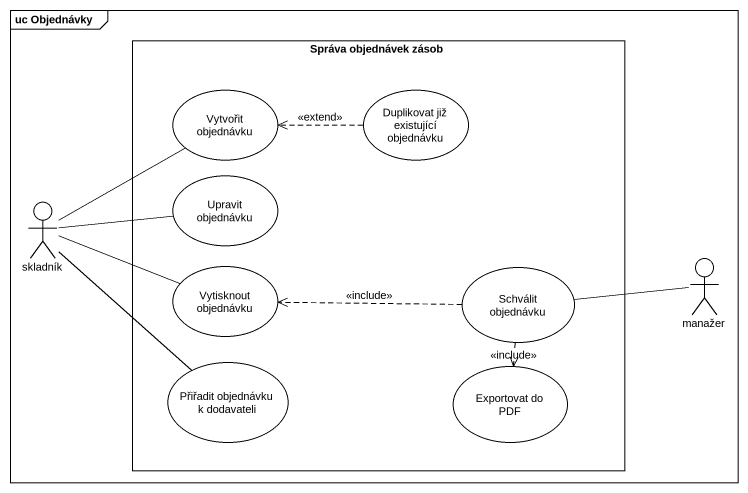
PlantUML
@startuml
mainframe uc Objednávky
rectangle "Správa objednávek zásob" as Správa_objednávek_zásob {
  usecase "Vytvořit objednávku" as Vytvořit_objednávku
  usecase "Duplikovat již existující objednávku" as Duplikovat_již_existující
  usecase "Upravit objednávku" as Upravit_objednávku
  usecase "Vytisknout objednávku" as Vytisknout_objednávku
  usecase "Schválit objednávku" as Schválit_objednávku
  usecase "Přiřadit objednávku k dodavateli" as Přiřadit_objednávku_k
  usecase "Exportovat do PDF" as Exportovat_do_PDF
}
actor skladník
actor manažer
Duplikovat_již_existující .left.> Vytvořit_objednávku : <<extend>>
skladník -up- Vytvořit_objednávku
skladník -right- Upravit_objednávku
skladník -right- Vytisknout_objednávku
skladník -- Přiřadit_objednávku_k
Schválit_objednávku .left.> Vytisknout_objednávku : <<include>>
Schválit_objednávku ..> Exportovat_do_PDF : <<include>>
manažer -left- Schválit_objednávku
@enduml
